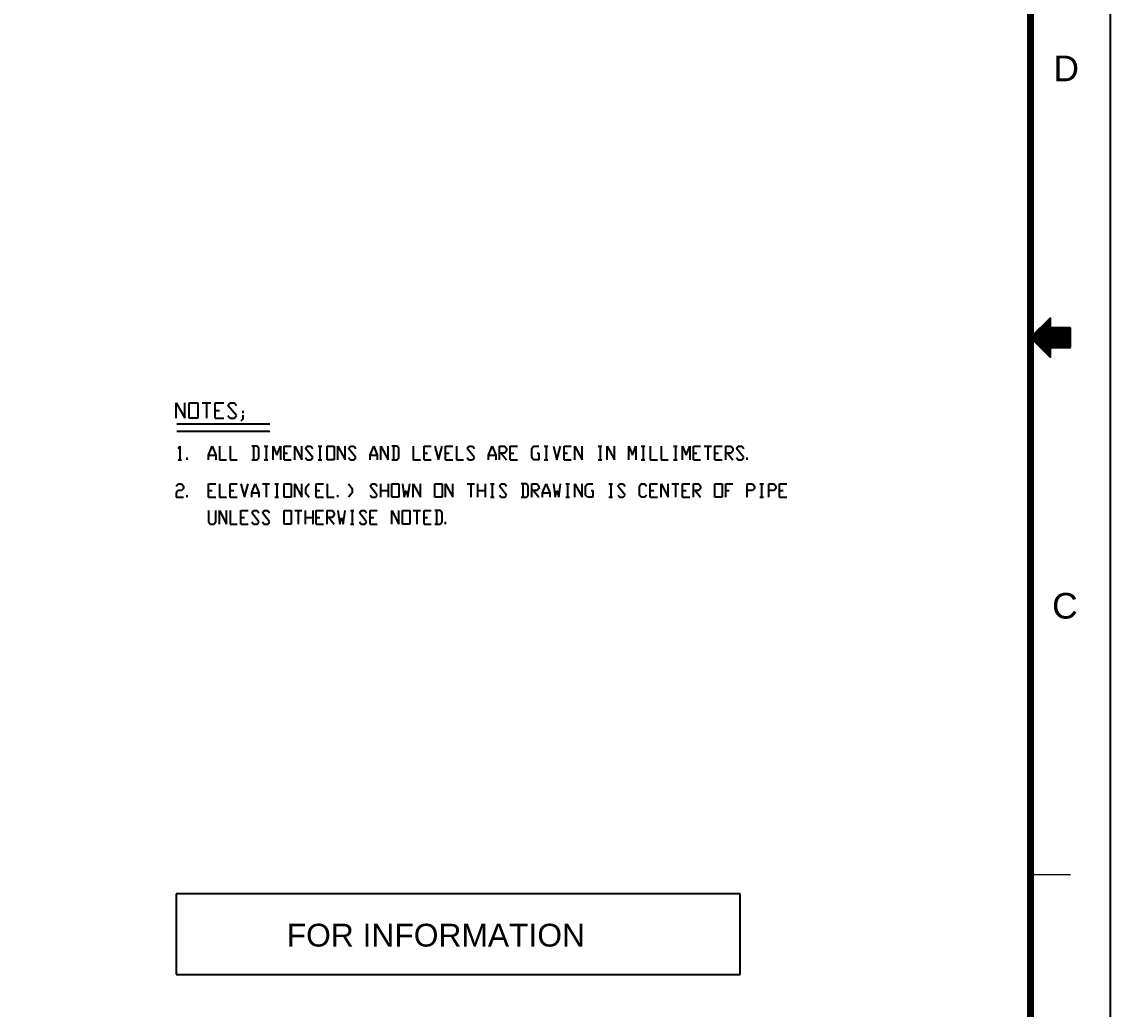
# Model space of a CAD drawing. Header units: inches. Extents: x 0 to 841, y 0 to 594.
# Drawn here: x 649.9 to 841, y 179.1 to 352.5 of the extents above; entities that cross this region are included whole.
import ezdxf
from ezdxf.enums import TextEntityAlignment as Align

# ---------------------------------------------------------------- set-up
doc = ezdxf.new("R2010")
doc.units = ezdxf.units.IN
doc.header["$MEASUREMENT"] = 0
for name, color, linetype in [('BG 0', 7, 'Continuous'), ('BG BG BG 0', 7, 'Continuous'), ('BG BG BG 1', 7, 'Continuous'), ('BG Border', 7, 'Continuous'), ('FRAME', 7, 'Continuous')]:
    doc.layers.add(name, color=color, linetype=linetype)
doc.styles.add('Arial', font='arial.ttf')

msp = doc.modelspace()

# ---------------------------------------------------------------- linework, layer by layer
at = {"layer": 'BG 0', "color": 1, "linetype": 'Continuous', "lineweight": 25}
for p, q in [((776.02, 199.37), (677, 199.37)), ((677, 199.37), (677, 185.22)), ((776.02, 185.22), (776.02, 199.37)), ((677, 185.22), (776.02, 185.22))]:
    msp.add_line(p, q, dxfattribs=at)
at = {"layer": 'BG BG BG 0', "color": 2, "linetype": 'Continuous', "lineweight": 25}
for p, q in [((677, 282.87), (677, 285.53)), ((677, 285.53), (678.52, 282.87)), ((678.52, 282.87), (678.52, 285.53)), ((679.27, 282.87), (679.27, 285.53)), ((679.27, 285.53), (680.79, 285.53)), ((680.79, 285.53), (680.79, 282.87)), ((681.54, 285.53), (683.06, 285.53)), ((682.3, 285.53), (682.3, 282.87)), ((683.82, 282.87), (683.82, 285.53)), ((683.82, 285.53), (685.34, 285.53)), ((686.09, 285.08), (686.47, 285.53)), ((687.59, 283.32), (686.09, 285.08)), ((686.47, 285.53), (687.22, 285.53)), ((687.22, 285.53), (687.59, 285.08)), ((680.79, 282.87), (679.27, 282.87)), ((683.82, 284.2), (684.57, 284.2)), ((683.82, 282.87), (685.34, 282.87)), ((686.09, 283.32), (686.47, 282.87)), ((686.47, 282.87), (687.22, 282.87)), ((687.22, 282.87), (687.59, 283.32)), ((688.67, 284.15), (688.67, 283.77)), ((688.67, 283.4), (688.67, 282.67)), ((688.67, 282.67), (688.36, 282.31)), ((677.32, 277.53), (677.64, 277.93)), ((677.64, 277.93), (677.64, 275.56)), ((682.68, 276.36), (683.3, 277.93)), ((683.3, 277.93), (683.94, 276.36)), ((684.57, 277.93), (684.57, 275.56)), ((686.47, 277.93), (686.47, 275.56)), ((691.19, 277.93), (690.25, 277.93)), ((690.57, 277.93), (690.57, 275.56)), ((691.51, 277.53), (691.19, 277.93)), ((691.51, 275.96), (691.51, 277.53)), ((692.45, 277.93), (693.08, 277.93)), ((692.77, 277.93), (692.77, 275.56)), ((694.02, 275.56), (694.02, 277.93)), ((694.02, 277.93), (694.66, 276.36)), ((694.66, 276.36), (695.29, 277.93)), ((695.29, 277.93), (695.29, 275.56)), ((695.93, 275.56), (695.93, 277.93)), ((695.93, 277.93), (697.19, 277.93)), ((697.81, 275.56), (697.81, 277.93)), ((697.81, 277.93), (699.08, 275.56)), ((699.08, 275.56), (699.08, 277.93)), ((699.7, 277.53), (700.02, 277.93)), ((700.97, 275.96), (699.7, 277.53)), ((700.02, 277.93), (700.65, 277.93)), ((700.65, 277.93), (700.97, 277.53)), ((701.91, 277.93), (702.55, 277.93)), ((702.23, 277.93), (702.23, 275.56)), ((703.49, 275.56), (703.49, 277.93)), ((703.49, 277.93), (704.74, 277.93)), ((704.74, 277.93), (704.74, 275.56)), ((705.38, 275.56), (705.38, 277.93)), ((705.38, 277.93), (706.65, 275.56)), ((706.65, 275.56), (706.65, 277.93)), ((707.27, 277.53), (707.59, 277.93)), ((708.53, 275.96), (707.27, 277.53)), ((707.59, 277.93), (708.21, 277.93)), ((708.21, 277.93), (708.53, 277.53)), ((711.06, 276.36), (711.68, 277.93)), ((711.68, 277.93), (712.31, 276.36)), ((712.95, 275.56), (712.95, 277.93)), ((712.95, 277.93), (714.21, 275.56)), ((714.21, 275.56), (714.21, 277.93)), ((715.78, 277.93), (714.84, 277.93)), ((715.16, 277.93), (715.16, 275.56)), ((716.1, 277.53), (715.78, 277.93)), ((716.1, 275.96), (716.1, 277.53)), ((718.63, 277.93), (718.63, 275.56)), ((720.52, 275.56), (720.52, 277.93)), ((720.52, 277.93), (721.78, 277.93)), ((722.4, 277.93), (723.03, 275.56)), ((723.03, 275.56), (723.67, 277.93)), ((724.29, 275.56), (724.29, 277.93)), ((724.29, 277.93), (725.56, 277.93)), ((726.2, 277.93), (726.2, 275.56)), ((728.08, 277.53), (728.39, 277.93)), ((729.35, 275.96), (728.08, 277.53)), ((728.39, 277.93), (729.03, 277.93)), ((729.03, 277.93), (729.35, 277.53)), ((731.86, 276.36), (732.5, 277.93)), ((732.5, 277.93), (733.12, 276.36)), ((733.75, 275.56), (733.75, 277.93)), ((733.75, 277.93), (734.71, 277.93)), ((734.71, 277.93), (735.01, 277.53)), ((735.01, 277.14), (734.71, 276.74)), ((735.01, 277.53), (735.01, 277.14)), ((735.65, 275.56), (735.65, 277.93)), ((735.65, 277.93), (736.91, 277.93)), ((739.43, 277.53), (739.75, 277.93)), ((739.43, 275.96), (739.43, 277.53)), ((739.75, 277.93), (740.69, 277.93)), ((741.63, 277.93), (742.27, 277.93)), ((741.95, 277.93), (741.95, 275.56)), ((743.22, 277.93), (743.84, 275.56)), ((743.84, 275.56), (744.48, 277.93)), ((745.11, 275.56), (745.11, 277.93)), ((745.11, 277.93), (746.37, 277.93)), ((746.99, 275.56), (746.99, 277.93)), ((746.99, 277.93), (748.26, 275.56)), ((748.26, 275.56), (748.26, 277.93)), ((751.09, 277.93), (751.73, 277.93)), ((751.41, 277.93), (751.41, 275.56)), ((752.67, 275.56), (752.67, 277.93)), ((752.67, 277.93), (753.94, 275.56)), ((753.94, 275.56), (753.94, 277.93)), ((756.45, 275.56), (756.45, 277.93)), ((756.45, 277.93), (757.09, 276.36)), ((757.09, 276.36), (757.71, 277.93)), ((757.71, 277.93), (757.71, 275.56)), ((758.66, 277.93), (759.3, 277.93)), ((758.98, 277.93), (758.98, 275.56)), ((760.24, 277.93), (760.24, 275.56)), ((762.13, 277.93), (762.13, 275.56)), ((764.34, 277.93), (764.96, 277.93)), ((764.66, 277.93), (764.66, 275.56)), ((765.92, 275.56), (765.92, 277.93)), ((765.92, 277.93), (766.54, 276.36)), ((766.54, 276.36), (767.17, 277.93)), ((767.17, 277.93), (767.17, 275.56)), ((767.81, 275.56), (767.81, 277.93)), ((767.81, 277.93), (769.07, 277.93)), ((769.7, 277.93), (770.96, 277.93)), ((770.32, 277.93), (770.32, 275.56)), ((771.58, 275.56), (771.58, 277.93)), ((771.58, 277.93), (772.85, 277.93)), ((773.49, 275.56), (773.49, 277.93)), ((773.49, 277.93), (774.43, 277.93)), ((774.43, 277.93), (774.74, 277.53)), ((774.74, 277.14), (774.43, 276.74)), ((774.74, 277.53), (774.74, 277.14)), ((775.38, 277.53), (775.68, 277.93)), ((776.64, 275.96), (775.38, 277.53)), ((775.68, 277.93), (776.32, 277.93)), ((776.32, 277.93), (776.64, 277.53)), ((677.32, 275.56), (677.94, 275.56)), ((678.9, 275.56), (678.9, 275.96)), ((682.68, 276.36), (683.94, 276.36)), ((682.68, 275.56), (682.68, 276.36)), ((683.94, 276.36), (683.94, 275.56)), ((684.57, 275.56), (685.83, 275.56)), ((686.47, 275.56), (687.72, 275.56)), ((690.25, 275.56), (691.19, 275.56)), ((691.19, 275.56), (691.51, 275.96)), ((692.45, 275.56), (693.08, 275.56)), ((695.93, 276.74), (696.55, 276.74)), ((695.93, 275.56), (697.19, 275.56)), ((699.7, 275.96), (700.02, 275.56)), ((700.02, 275.56), (700.65, 275.56)), ((700.65, 275.56), (700.97, 275.96)), ((701.91, 275.56), (702.55, 275.56)), ((704.74, 275.56), (703.49, 275.56)), ((707.27, 275.96), (707.59, 275.56)), ((707.59, 275.56), (708.21, 275.56)), ((708.21, 275.56), (708.53, 275.96)), ((711.06, 276.36), (712.31, 276.36)), ((711.06, 275.56), (711.06, 276.36)), ((712.31, 276.36), (712.31, 275.56)), ((714.84, 275.56), (715.78, 275.56)), ((715.78, 275.56), (716.1, 275.96)), ((718.63, 275.56), (719.88, 275.56)), ((720.52, 276.74), (721.14, 276.74)), ((720.52, 275.56), (721.78, 275.56)), ((724.29, 276.74), (724.93, 276.74)), ((724.29, 275.56), (725.56, 275.56)), ((726.2, 275.56), (727.44, 275.56)), ((728.08, 275.96), (728.39, 275.56)), ((728.39, 275.56), (729.03, 275.56)), ((729.03, 275.56), (729.35, 275.96)), ((731.86, 276.36), (733.12, 276.36)), ((731.86, 275.56), (731.86, 276.36)), ((733.12, 276.36), (733.12, 275.56)), ((734.71, 276.74), (733.75, 276.74)), ((734.07, 276.74), (735.01, 275.56)), ((735.65, 276.74), (736.27, 276.74)), ((735.65, 275.56), (736.91, 275.56)), ((739.75, 275.56), (739.43, 275.96)), ((740.69, 275.56), (739.75, 275.56)), ((740.37, 276.74), (740.69, 276.74)), ((740.69, 276.74), (740.69, 275.56)), ((741.63, 275.56), (742.27, 275.56)), ((745.11, 276.74), (745.73, 276.74)), ((745.11, 275.56), (746.37, 275.56)), ((751.09, 275.56), (751.73, 275.56)), ((758.66, 275.56), (759.3, 275.56)), ((760.24, 275.56), (761.5, 275.56)), ((762.13, 275.56), (763.39, 275.56)), ((764.34, 275.56), (764.96, 275.56)), ((767.81, 276.74), (768.43, 276.74)), ((767.81, 275.56), (769.07, 275.56)), ((771.58, 276.74), (772.22, 276.74)), ((771.58, 275.56), (772.85, 275.56)), ((774.43, 276.74), (773.49, 276.74)), ((773.79, 276.74), (774.74, 275.56)), ((775.38, 275.96), (775.68, 275.56)), ((775.68, 275.56), (776.32, 275.56)), ((776.32, 275.56), (776.64, 275.96)), ((777.26, 275.56), (777.26, 275.96)), ((677, 270.93), (677.32, 271.33)), ((677.32, 270.15), (677, 269.75)), ((677, 269.75), (677, 268.97)), ((677.32, 271.33), (677.94, 271.33)), ((677.94, 270.15), (677.32, 270.15)), ((677.94, 271.33), (678.26, 270.93)), ((678.26, 270.53), (677.94, 270.15)), ((678.26, 270.93), (678.26, 270.53)), ((682.68, 268.97), (682.68, 271.33)), ((682.68, 271.33), (683.94, 271.33)), ((682.68, 270.15), (683.3, 270.15)), ((684.57, 271.33), (684.57, 268.97)), ((686.47, 268.97), (686.47, 271.33)), ((686.47, 271.33), (687.72, 271.33)), ((686.47, 270.15), (687.1, 270.15)), ((688.36, 271.33), (688.98, 268.97)), ((688.98, 268.97), (689.62, 271.33)), ((690.25, 269.75), (690.87, 271.33)), ((690.25, 269.75), (691.51, 269.75)), ((690.25, 268.97), (690.25, 269.75)), ((690.87, 271.33), (691.51, 269.75)), ((691.51, 269.75), (691.51, 268.97)), ((692.13, 271.33), (693.4, 271.33)), ((692.77, 271.33), (692.77, 268.97)), ((694.34, 271.33), (694.98, 271.33)), ((694.66, 271.33), (694.66, 268.97)), ((695.93, 268.97), (695.93, 271.33)), ((695.93, 271.33), (697.19, 271.33)), ((697.19, 271.33), (697.19, 268.97)), ((697.81, 268.97), (697.81, 271.33)), ((697.81, 271.33), (699.08, 268.97)), ((699.08, 268.97), (699.08, 271.33)), ((700.34, 271.33), (699.7, 270.53)), ((699.7, 270.53), (699.7, 269.75)), ((699.7, 269.75), (700.34, 268.97)), ((701.59, 268.97), (701.59, 271.33)), ((701.59, 271.33), (702.85, 271.33)), ((701.59, 270.15), (702.23, 270.15)), ((703.49, 271.33), (703.49, 268.97)), ((707.27, 271.33), (707.91, 270.53)), ((707.91, 269.75), (707.27, 268.97)), ((707.91, 270.53), (707.91, 269.75)), ((711.06, 270.93), (711.36, 271.33)), ((712.31, 269.35), (711.06, 270.93)), ((711.36, 271.33), (712, 271.33)), ((712, 271.33), (712.31, 270.93)), ((712.95, 268.97), (712.95, 271.33)), ((712.95, 270.15), (714.21, 270.15)), ((714.21, 271.33), (714.21, 268.97)), ((714.84, 268.97), (714.84, 271.33)), ((714.84, 271.33), (716.1, 271.33)), ((716.1, 271.33), (716.1, 268.97)), ((716.72, 271.33), (717.04, 268.97)), ((717.04, 268.97), (717.36, 270.15)), ((717.36, 270.15), (717.67, 268.97)), ((717.67, 268.97), (717.99, 271.33)), ((718.63, 268.97), (718.63, 271.33)), ((718.63, 271.33), (719.88, 268.97)), ((719.88, 268.97), (719.88, 271.33)), ((722.4, 268.97), (722.4, 271.33)), ((722.4, 271.33), (723.67, 271.33)), ((723.67, 271.33), (723.67, 268.97)), ((724.29, 268.97), (724.29, 271.33)), ((724.29, 271.33), (725.56, 268.97)), ((725.56, 268.97), (725.56, 271.33)), ((728.08, 271.33), (729.35, 271.33)), ((728.71, 271.33), (728.71, 268.97)), ((729.97, 268.97), (729.97, 271.33)), ((729.97, 270.15), (731.24, 270.15)), ((731.24, 271.33), (731.24, 268.97)), ((732.18, 271.33), (732.8, 271.33)), ((732.5, 271.33), (732.5, 268.97)), ((733.75, 270.93), (734.07, 271.33)), ((735.01, 269.35), (733.75, 270.93)), ((734.07, 271.33), (734.71, 271.33)), ((734.71, 271.33), (735.01, 270.93)), ((738.48, 271.33), (737.54, 271.33)), ((737.86, 271.33), (737.86, 268.97)), ((738.8, 270.93), (738.48, 271.33)), ((738.8, 269.35), (738.8, 270.93)), ((739.43, 268.97), (739.43, 271.33)), ((739.43, 271.33), (740.37, 271.33)), ((740.37, 270.15), (739.43, 270.15)), ((739.75, 270.15), (740.69, 268.97)), ((740.37, 271.33), (740.69, 270.93)), ((740.69, 270.53), (740.37, 270.15)), ((740.69, 270.93), (740.69, 270.53)), ((741.31, 269.75), (741.95, 271.33)), ((741.31, 269.75), (742.58, 269.75)), ((741.31, 268.97), (741.31, 269.75)), ((741.95, 271.33), (742.58, 269.75)), ((742.58, 269.75), (742.58, 268.97)), ((743.22, 271.33), (743.52, 268.97)), ((743.52, 268.97), (743.84, 270.15)), ((743.84, 270.15), (744.16, 268.97)), ((744.16, 268.97), (744.48, 271.33)), ((745.43, 271.33), (746.05, 271.33)), ((745.73, 271.33), (745.73, 268.97)), ((746.99, 268.97), (746.99, 271.33)), ((746.99, 271.33), (748.26, 268.97)), ((748.26, 268.97), (748.26, 271.33)), ((748.88, 270.93), (749.2, 271.33)), ((748.88, 269.35), (748.88, 270.93)), ((749.2, 271.33), (750.15, 271.33)), ((749.84, 270.15), (750.15, 270.15)), ((750.15, 270.15), (750.15, 268.97)), ((752.99, 271.33), (753.62, 271.33)), ((753.3, 271.33), (753.3, 268.97)), ((754.56, 270.93), (754.88, 271.33)), ((755.82, 269.35), (754.56, 270.93)), ((754.88, 271.33), (755.5, 271.33)), ((755.5, 271.33), (755.82, 270.93)), ((758.35, 270.93), (758.66, 271.33)), ((758.35, 269.35), (758.35, 270.93)), ((758.66, 271.33), (759.3, 271.33)), ((759.3, 271.33), (759.6, 270.93)), ((760.24, 268.97), (760.24, 271.33)), ((760.24, 271.33), (761.5, 271.33)), ((760.24, 270.15), (760.86, 270.15)), ((762.13, 268.97), (762.13, 271.33)), ((762.13, 271.33), (763.39, 268.97)), ((763.39, 268.97), (763.39, 271.33)), ((764.02, 271.33), (765.28, 271.33)), ((764.66, 271.33), (764.66, 268.97)), ((765.92, 268.97), (765.92, 271.33)), ((765.92, 271.33), (767.17, 271.33)), ((765.92, 270.15), (766.54, 270.15)), ((767.81, 268.97), (767.81, 271.33)), ((767.81, 271.33), (768.75, 271.33)), ((768.75, 270.15), (767.81, 270.15)), ((768.13, 270.15), (769.07, 268.97)), ((768.75, 271.33), (769.07, 270.93)), ((769.07, 270.53), (768.75, 270.15)), ((769.07, 270.93), (769.07, 270.53)), ((771.58, 268.97), (771.58, 271.33)), ((771.58, 271.33), (772.85, 271.33)), ((772.85, 271.33), (772.85, 268.97)), ((773.49, 268.97), (773.49, 271.33)), ((773.49, 271.33), (774.74, 271.33)), ((773.49, 270.15), (774.11, 270.15)), ((777.26, 268.97), (777.26, 271.33)), ((777.26, 271.33), (778.21, 271.33)), ((778.21, 270.15), (777.26, 270.15)), ((778.21, 271.33), (778.53, 270.93)), ((778.53, 270.53), (778.21, 270.15)), ((778.53, 270.93), (778.53, 270.53)), ((779.47, 271.33), (780.09, 271.33)), ((779.79, 271.33), (779.79, 268.97)), ((781.04, 268.97), (781.04, 271.33)), ((781.04, 271.33), (782, 271.33)), ((782, 270.15), (781.04, 270.15)), ((782, 271.33), (782.3, 270.93)), ((782.3, 270.53), (782, 270.15)), ((782.3, 270.93), (782.3, 270.53)), ((782.94, 268.97), (782.94, 271.33)), ((782.94, 271.33), (784.21, 271.33)), ((782.94, 270.15), (783.57, 270.15)), ((677, 268.97), (678.26, 268.97)), ((678.9, 268.97), (678.9, 269.35)), ((682.68, 268.97), (683.94, 268.97)), ((684.57, 268.97), (685.83, 268.97)), ((686.47, 268.97), (687.72, 268.97)), ((694.34, 268.97), (694.98, 268.97)), ((697.19, 268.97), (695.93, 268.97)), ((701.59, 268.97), (702.85, 268.97)), ((703.49, 268.97), (704.74, 268.97)), ((705.38, 268.97), (705.38, 269.35)), ((711.06, 269.35), (711.36, 268.97)), ((711.36, 268.97), (712, 268.97)), ((712, 268.97), (712.31, 269.35)), ((716.1, 268.97), (714.84, 268.97)), ((723.67, 268.97), (722.4, 268.97)), ((732.18, 268.97), (732.8, 268.97)), ((733.75, 269.35), (734.07, 268.97)), ((734.07, 268.97), (734.71, 268.97)), ((734.71, 268.97), (735.01, 269.35)), ((737.54, 268.97), (738.48, 268.97)), ((738.48, 268.97), (738.8, 269.35)), ((745.43, 268.97), (746.05, 268.97)), ((749.2, 268.97), (748.88, 269.35)), ((750.15, 268.97), (749.2, 268.97)), ((752.99, 268.97), (753.62, 268.97)), ((754.56, 269.35), (754.88, 268.97)), ((754.88, 268.97), (755.5, 268.97)), ((755.5, 268.97), (755.82, 269.35)), ((758.66, 268.97), (758.35, 269.35)), ((759.3, 268.97), (758.66, 268.97)), ((759.6, 269.35), (759.3, 268.97)), ((760.24, 268.97), (761.5, 268.97)), ((765.92, 268.97), (767.17, 268.97)), ((772.85, 268.97), (771.58, 268.97)), ((779.47, 268.97), (780.09, 268.97)), ((782.94, 268.97), (784.21, 268.97)), ((682.68, 266.63), (682.68, 264.66)), ((683.94, 264.66), (683.94, 266.63)), ((684.57, 264.26), (684.57, 266.63)), ((684.57, 266.63), (685.83, 264.26)), ((685.83, 264.26), (685.83, 266.63)), ((686.47, 266.63), (686.47, 264.26)), ((688.36, 264.26), (688.36, 266.63)), ((688.36, 266.63), (689.62, 266.63)), ((690.25, 266.23), (690.57, 266.63)), ((691.51, 264.66), (690.25, 266.23)), ((690.57, 266.63), (691.19, 266.63)), ((691.19, 266.63), (691.51, 266.23)), ((692.13, 266.23), (692.45, 266.63)), ((693.4, 264.66), (692.13, 266.23)), ((692.45, 266.63), (693.08, 266.63)), ((693.08, 266.63), (693.4, 266.23)), ((695.93, 264.26), (695.93, 266.63)), ((695.93, 266.63), (697.19, 266.63)), ((697.19, 266.63), (697.19, 264.26)), ((697.81, 266.63), (699.08, 266.63)), ((698.44, 266.63), (698.44, 264.26)), ((699.7, 264.26), (699.7, 266.63)), ((700.97, 266.63), (700.97, 264.26)), ((701.59, 264.26), (701.59, 266.63)), ((701.59, 266.63), (702.85, 266.63)), ((703.49, 264.26), (703.49, 266.63)), ((703.49, 266.63), (704.44, 266.63)), ((704.44, 266.63), (704.74, 266.23)), ((704.74, 265.85), (704.44, 265.45)), ((704.74, 266.23), (704.74, 265.85)), ((705.38, 266.63), (705.7, 264.26)), ((706.33, 264.26), (706.65, 266.63)), ((707.59, 266.63), (708.21, 266.63)), ((707.91, 266.63), (707.91, 264.26)), ((709.16, 266.23), (709.48, 266.63)), ((710.42, 264.66), (709.16, 266.23)), ((709.48, 266.63), (710.12, 266.63)), ((710.12, 266.63), (710.42, 266.23)), ((711.06, 264.26), (711.06, 266.63)), ((711.06, 266.63), (712.31, 266.63)), ((714.84, 264.26), (714.84, 266.63)), ((714.84, 266.63), (716.1, 264.26)), ((716.1, 264.26), (716.1, 266.63)), ((716.72, 264.26), (716.72, 266.63)), ((716.72, 266.63), (717.99, 266.63)), ((717.99, 266.63), (717.99, 264.26)), ((718.63, 266.63), (719.88, 266.63)), ((719.25, 266.63), (719.25, 264.26)), ((720.52, 264.26), (720.52, 266.63)), ((720.52, 266.63), (721.78, 266.63)), ((723.35, 266.63), (722.4, 266.63)), ((722.72, 266.63), (722.72, 264.26)), ((723.67, 266.23), (723.35, 266.63)), ((723.67, 264.66), (723.67, 266.23)), ((682.68, 264.66), (683, 264.26)), ((683, 264.26), (683.62, 264.26)), ((683.62, 264.26), (683.94, 264.66)), ((686.47, 264.26), (687.72, 264.26)), ((688.36, 265.45), (688.98, 265.45)), ((688.36, 264.26), (689.62, 264.26)), ((690.25, 264.66), (690.57, 264.26)), ((690.57, 264.26), (691.19, 264.26)), ((691.19, 264.26), (691.51, 264.66)), ((692.13, 264.66), (692.45, 264.26)), ((692.45, 264.26), (693.08, 264.26)), ((693.08, 264.26), (693.4, 264.66)), ((697.19, 264.26), (695.93, 264.26)), ((699.7, 265.45), (700.97, 265.45)), ((701.59, 265.45), (702.23, 265.45)), ((701.59, 264.26), (702.85, 264.26)), ((704.44, 265.45), (703.49, 265.45)), ((703.8, 265.45), (704.74, 264.26)), ((705.7, 264.26), (706.01, 265.45)), ((706.01, 265.45), (706.33, 264.26)), ((707.59, 264.26), (708.21, 264.26)), ((709.16, 264.66), (709.48, 264.26)), ((709.48, 264.26), (710.12, 264.26)), ((710.12, 264.26), (710.42, 264.66)), ((711.06, 265.45), (711.68, 265.45)), ((711.06, 264.26), (712.31, 264.26)), ((717.99, 264.26), (716.72, 264.26)), ((720.52, 265.45), (721.14, 265.45)), ((720.52, 264.26), (721.78, 264.26)), ((722.4, 264.26), (723.35, 264.26)), ((723.35, 264.26), (723.67, 264.66)), ((724.29, 264.26), (724.29, 264.66))]:
    msp.add_line(p, q, dxfattribs=at)
at = {"layer": 'BG BG BG 1', "color": 2, "linetype": 'Continuous', "lineweight": 25}
for p, q in [((677.09, 281.84), (693.42, 281.84)), ((677.09, 280.61), (693.42, 280.61))]:
    msp.add_line(p, q, dxfattribs=at)
at = {"layer": 'BG Border', "color": 7, "linetype": 'Continuous', "lineweight": 25}
for p, q in [((841, 594), (841, 0)), ((830.5, 300.5), (827, 297)), ((830.5, 298.75), (830.5, 300.5)), ((834.02, 298.75), (830.5, 298.75)), ((834.02, 295.25), (834.02, 298.75)), ((827, 297), (830.5, 293.5)), ((830.5, 293.5), (830.5, 295.25)), ((830.5, 295.25), (834.02, 295.25))]:
    msp.add_line(p, q, dxfattribs=at)
at = {"layer": 'BG Border', "color": 3, "linetype": 'Continuous', "lineweight": 120}
msp.add_line((827, 580), (827, 14), dxfattribs=at)
at = {"layer": 'BG Border', "color": 7, "linetype": 'Continuous', "lineweight": 13}
for p, q in [((830.5, 300.19), (830.19, 300.19)), ((830.5, 300.39), (830.39, 300.39)), ((834.02, 298.19), (828.19, 298.19)), ((834.02, 298.39), (828.39, 298.39)), ((834.02, 298.59), (828.59, 298.59)), ((830.5, 298.79), (828.79, 298.79)), ((830.5, 298.99), (828.99, 298.99)), ((830.5, 299.19), (829.19, 299.19)), ((830.5, 299.39), (829.39, 299.39)), ((830.5, 299.59), (829.59, 299.59)), ((830.5, 299.79), (829.79, 299.79)), ((830.5, 299.99), (829.99, 299.99)), ((834.02, 296.99), (827.01, 296.99)), ((834.02, 297.19), (827.19, 297.19)), ((834.02, 296.79), (827.21, 296.79)), ((834.02, 297.39), (827.39, 297.39)), ((834.02, 296.59), (827.41, 296.59)), ((834.02, 297.59), (827.59, 297.59)), ((834.02, 296.39), (827.61, 296.39)), ((834.02, 297.79), (827.79, 297.79)), ((834.02, 297.99), (827.99, 297.99)), ((834.02, 296.19), (827.81, 296.19)), ((834.02, 295.99), (828.01, 295.99)), ((834.02, 295.79), (828.21, 295.79)), ((834.02, 295.59), (828.41, 295.59)), ((834.02, 295.39), (828.61, 295.39)), ((830.5, 295.19), (828.81, 295.19)), ((830.5, 294.99), (829.01, 294.99)), ((830.5, 294.79), (829.21, 294.79)), ((830.5, 294.59), (829.41, 294.59)), ((830.5, 294.39), (829.61, 294.39)), ((830.5, 294.19), (829.81, 294.19)), ((830.5, 293.99), (830.01, 293.99)), ((830.5, 293.79), (830.21, 293.79)), ((830.5, 293.59), (830.41, 293.59)), ((834.02, 202.67), (827, 202.67))]:
    msp.add_line(p, q, dxfattribs=at)
at = {"layer": 'BG Border', "color": 3, "linetype": 'Continuous', "lineweight": 120}
msp.add_lwpolyline([(827, 580), (35, 580), (35, 14), (827, 14)], close=True, dxfattribs=at)

# ---------------------------------------------------------------- texts
at = {"layer": 'BG Border', "color": 3, "style": 'Arial', "width": 0.992063}
for s, p in [('D', (831.01, 344.26)), ('C', (830.79, 249.93))]:
    msp.add_text(s, height=4.5, dxfattribs=at).set_placement(p, align=Align.MIDDLE_LEFT)
at = {"layer": 'FRAME', "color": 2, "style": 'Arial', "width": 0.998471}
msp.add_text('FOR INFORMATION', height=4, dxfattribs=at).set_placement((696.4, 190.1))

doc.saveas('drawing.dxf')
